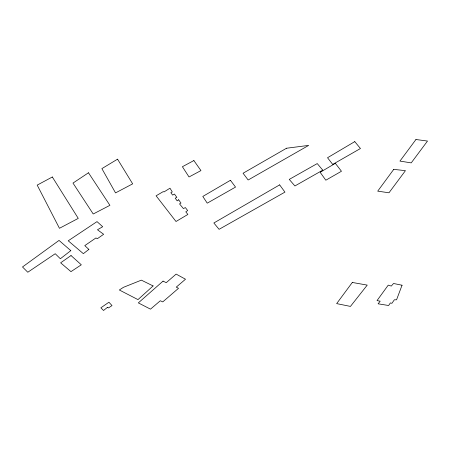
<?xml version="1.0" encoding="UTF-8"?>
<svg xmlns="http://www.w3.org/2000/svg" width="450" height="450" viewBox="0 0 450 450"><rect width="100%" height="100%" fill="white"/><g stroke="black" fill="none" stroke-linecap="round" stroke-linejoin="round"><path stroke-width="0.67" d="M402.047 285.221L396.562 299.801L394.341 299.807L391.922 303.3L390.369 302.923L388.631 305.505L378.113 303.806L380.183 301.179L377.021 300.606L388.249 285.131L391.298 286.071L393.519 283.489L402.047 285.221M393.739 169.374L377.707 191.154L388.986 192.78L405.444 170.657L393.739 169.374M415.941 139.511L399.949 161.089L411.221 162.883L427.5 141.053L415.941 139.511M352.305 282.459L336.656 303.609L350.449 306.411L367.234 285.109L352.305 282.459M153.096 285.93L137.981 299.621L119.34 289.997L123.441 287.325L141.362 280.148L153.096 285.93M163.063 281.115L138.341 302.889L150.491 309.15L160.318 300.752L162.748 301.905L178.521 288.298L176.254 287.134L185.507 279.225L176.13 274.095L166.241 282.684L163.063 281.115M107.533 307.294L103.534 310.489L100.862 307.806L108.922 302.22L112.016 305.578L108.427 307.946L107.533 307.294M70.813 250.639L60.351 258.75L55.226 253.716L27.787 272.244L22.5 266.963L59.04 240.412L70.813 250.639M88.864 249.407L83.357 253.665L68.22 240.795L97.02 221.614L102.69 226.721L97.47 229.77L103.641 234.281L97.369 238.703L95.929 237.954L84.78 245.616L88.864 249.407M178.639 199.783L177.165 200.869L175.224 198.163L176.867 197.404L174.454 194.034L172.665 195.12L170.848 192.707L172.277 191.936L169.976 188.201L163.997 191.931L163.26 191.604L156.094 195.801L176.012 221.501L187.875 214.447L185.805 211.838L187.656 210.549L185.383 207.579L183.409 208.575L179.522 203.901L180.968 203.091L178.639 199.783M71.027 255.555L60.632 262.817L70.965 271.642L81.309 264.797L71.027 255.555M88.481 172.778L72.99 183.083L93.223 213.998L109.913 205.324L88.481 172.778M117.551 159.176L101.886 168.615L115.532 192.898L132.666 183.853L117.551 159.176M354.769 141.626L327.532 157.736L332.707 164.407L360.45 148.517L354.769 141.626M335.351 163.344L320.169 172.305L325.817 180.214L341.466 171.253L335.351 163.344M230.439 180.292L202.809 196.442L207.236 203.164L235.53 187.093L230.439 180.292M279.647 184.871L213.862 222.981L219.077 229.326L284.94 192.122L279.647 184.871M286.537 148.23L243.067 173.244L248.158 180L308.661 145.401L286.537 148.23M322.757 170.156L294.902 185.968L289.249 179.404L317.233 163.575L322.757 170.156M52.329 176.991L37.193 185.113L59.451 228.291L78.266 218.391L52.329 176.991M193.877 160.56L182.402 166.714L189.028 176.974L200.953 170.589L193.877 160.56"/></g></svg>
